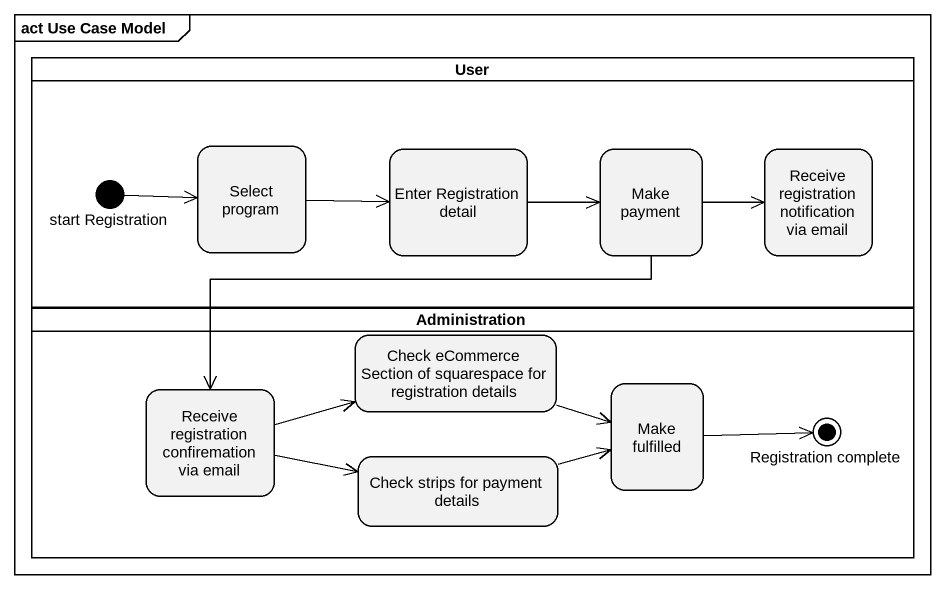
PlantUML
@startuml
mainframe act Use Case Model
hide empty description
state User <<partition>> {
  state "start Registration" as start_Registration <<start>>
  state "Select program" as Select_program
  state "Enter Registration detail" as Enter_Registration_detail
  state "Make payment" as Make_payment
  state "Receive registration notification via email" as Receive_registration
}
state Administration <<partition>> {
  state "Check eCommerce Section of squarespace for registration details" as Check_eCommerce_Section_of
  state "Make fulfilled" as Make_fulfilled
  state "Receive registration confiremation via email" as Receive_registration_2
  state "Registration complete" as Registration_complete <<end>>
  state "Check strips for payment details" as Check_strips_for_payment
}
start_Registration -right-> Select_program
Select_program -right-> Enter_Registration_detail
Enter_Registration_detail -right-> Make_payment
Make_payment -right-> Receive_registration
Make_payment -left-> Receive_registration_2
Check_eCommerce_Section_of -right-> Make_fulfilled
Make_fulfilled -right-> Registration_complete
Receive_registration_2 -right-> Check_eCommerce_Section_of
Receive_registration_2 -right-> Check_strips_for_payment
Check_strips_for_payment -right-> Make_fulfilled
@enduml
